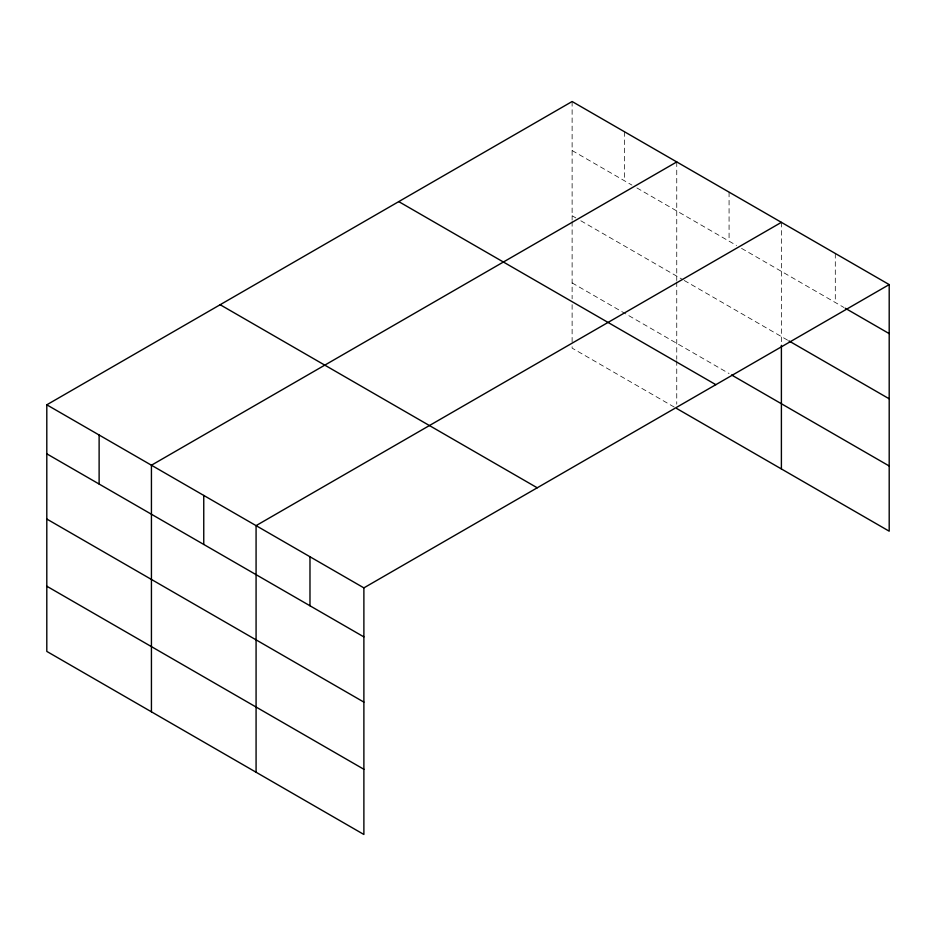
<?xml version="1.0" encoding="UTF-8"?>
<svg xmlns="http://www.w3.org/2000/svg" width="936" height="936" viewBox="0 0 936 936"><rect width="100%" height="100%" fill="white"/><g stroke="black" fill="none" stroke-linecap="round" stroke-linejoin="round"><path stroke-width="0.7" stroke-dasharray="4.68 3.51" d="M572.118 150.544L631.917 185.071M636.889 187.937L736.55 245.478M741.534 248.356L844.073 307.558M572.118 215.748L575.851 217.901M580.835 220.779L682.987 279.747M684.228 280.472L787.656 340.189M572.118 282.918L729.074 373.534M674.259 407.09L572.118 348.122L572.118 343.769M835.298 253.469L835.298 302.492M781.396 222.347L781.396 343.875M729.074 192.137L729.074 241.16M676.751 161.94L676.751 280.543M676.751 281.993L676.751 359.272M676.751 360.723L676.751 404.188M624.441 131.73L624.441 180.753M572.118 101.521L572.118 220.124M572.118 221.586L572.118 298.853M572.118 304.656L572.118 342.33"/><path stroke-width="1.4" d="M889.2 284.591L572.118 101.521L46.8 404.808L46.8 651.409L363.882 834.479L363.882 587.878L889.2 284.591L889.2 531.192L676.751 408.529M676.751 161.94L151.433 465.227L151.433 711.828M781.396 222.347L256.078 525.634L256.078 772.235M845.325 308.283L889.2 333.614M788.919 340.915L889.2 398.806M731.566 374.973L889.2 465.988M398.759 201.614L715.841 384.673M220.159 304.726L537.241 487.796M46.8 404.808L363.882 587.878M46.8 453.831L363.882 636.901M46.8 519.035L363.882 702.105M46.8 586.217L363.882 769.275M781.396 345.325L781.396 468.948M309.98 556.756L309.98 605.779M203.755 495.436L203.755 544.448M99.122 435.018L99.122 484.041"/></g></svg>
